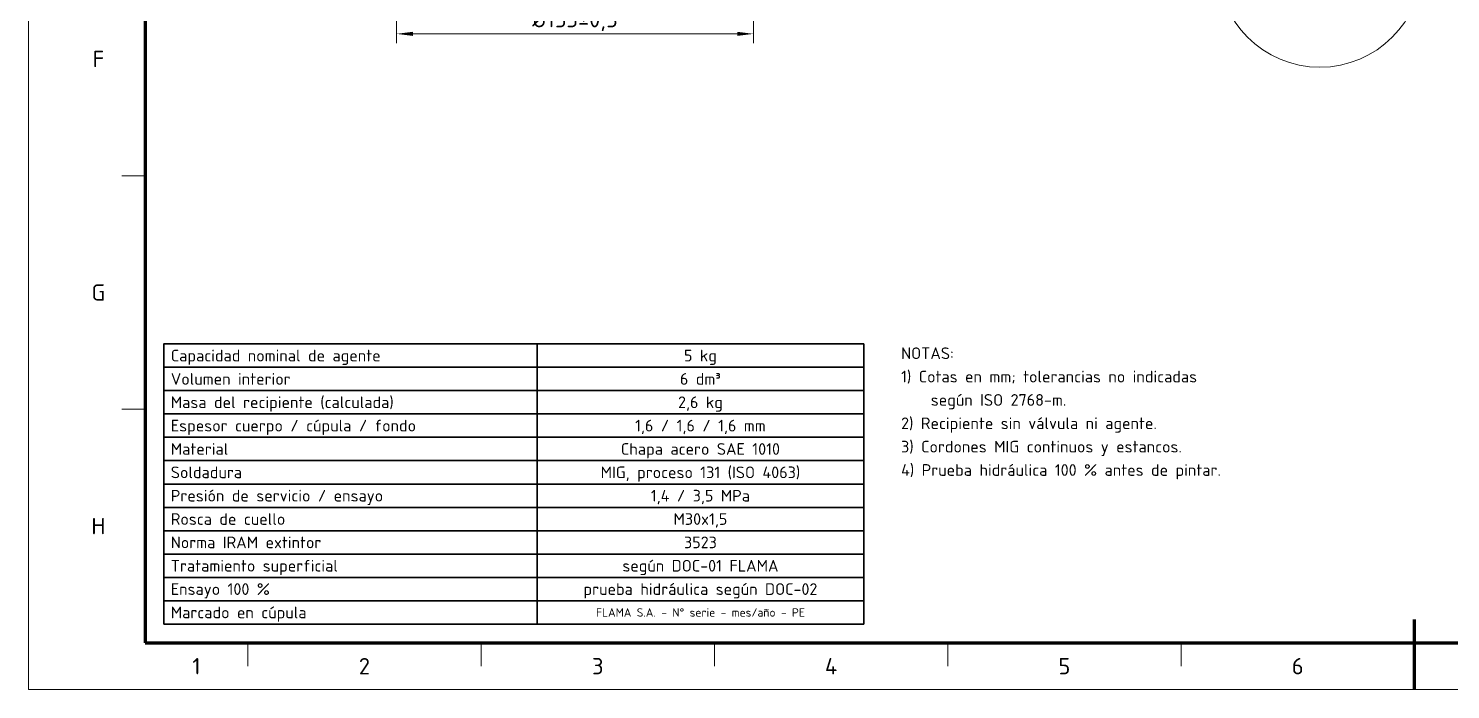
# Model space of a CAD drawing. Header units: millimetres. Extents: x 0 to 594, y 0 to 420.
# Drawn here: x 0 to 304.7, y 0 to 141.5 of the extents above; entities that cross this region are included whole.
import ezdxf
from ezdxf.enums import TextEntityAlignment as Align

# ---------------------------------------------------------------- set-up
doc = ezdxf.new("R2010")
doc.units = ezdxf.units.MM
for name, color, linetype, lineweight in [('04-COTA', 3, 'CONTINUOUS', 18), ('06-TEXTO', 7, 'CONTINUOUS', 25), ('07-RECUADRO', 7, 'CONTINUOUS', 70), ('08-FINA', 5, 'CONTINUOUS', 18), ('10-ROTULO', 7, 'CONTINUOUS', 35)]:
    doc.layers.add(name, color=color, linetype=linetype, lineweight=lineweight)
doc.styles.add('ISO3098', font='isocpeur.ttf')
doc.dimstyles.new('FLAMA-IRAM', dxfattribs={"dimtxt": 3.5, "dimasz": 3.5, "dimexe": 2, "dimexo": 1.5, "dimgap": 1, "dimtad": 1, "dimdec": 1, "dimtxsty": 'ISO3098', "dimblk": 'IRAM_FLECHA', "dimblk1": 'IRAM_FLECHA', "dimblk2": 'IRAM_FLECHA', "dimcen": 2.5, "dimclrd": 3, "dimclre": 3, "dimclrt": 3, "dimazin": 3, "dimtfac": 1, "dimtmove": 0, "dimatfit": 3, "dimlwd": 18, "dimlwe": 18})

# ---------------------------------------------------------------- blocks, each defined once
blk = doc.blocks.new('IRAM_FLECHA')
blk.add_solid([(0, 0), (-1, 0.125), (-1, -0.125)])

msp = doc.modelspace()

# ---------------------------------------------------------------- linework, layer by layer
at = {"layer": '07-RECUADRO'}
msp.add_line((297, 0), (297, 15), dxfattribs=at)
msp.add_lwpolyline([(25, 10), (584, 10), (584, 410), (25, 410)], close=True, dxfattribs=at)
at = {"layer": '08-FINA'}
for p, q in [((25, 110), (20, 110)), ((25, 60), (20, 60)), ((47, 10), (47, 5)), ((97, 10), (97, 5)), ((147, 10), (147, 5)), ((197, 10), (197, 5)), ((247, 10), (247, 5))]:
    msp.add_line(p, q, dxfattribs=at)
msp.add_lwpolyline([(0, 0), (594, 0), (594, 420), (0, 420)], close=True, dxfattribs=at)
msp.add_circle((276.75, 155.15), 21.917, dxfattribs=at)
at = {"layer": '10-ROTULO'}
for points in [[(29, 69), (109, 69), (109, 74), (29, 74)], [(109, 69), (179, 69), (179, 74), (109, 74)], [(29, 64), (109, 64), (109, 69), (29, 69)], [(109, 64), (179, 64), (179, 69), (109, 69)], [(29, 59), (109, 59), (109, 64), (29, 64)], [(109, 59), (179, 59), (179, 64), (109, 64)], [(29, 54), (109, 54), (109, 59), (29, 59)], [(109, 54), (179, 54), (179, 59), (109, 59)], [(29, 49), (109, 49), (109, 54), (29, 54)], [(109, 49), (179, 49), (179, 54), (109, 54)], [(29, 44), (109, 44), (109, 49), (29, 49)], [(109, 44), (179, 44), (179, 49), (109, 49)], [(29, 39), (109, 39), (109, 44), (29, 44)], [(109, 39), (179, 39), (179, 44), (109, 44)], [(29, 34), (109, 34), (109, 39), (29, 39)], [(109, 34), (179, 34), (179, 39), (109, 39)], [(29, 29), (109, 29), (109, 34), (29, 34)], [(109, 29), (179, 29), (179, 34), (109, 34)], [(29, 24), (109, 24), (109, 29), (29, 29)], [(109, 24), (179, 24), (179, 29), (109, 29)], [(29, 19), (109, 19), (109, 24), (29, 24)], [(109, 19), (179, 19), (179, 24), (109, 24)], [(29, 14), (109, 14), (109, 19), (29, 19)], [(109, 14), (179, 14), (179, 19), (109, 19)]]:
    msp.add_lwpolyline(points, close=True, dxfattribs=at)

# ---------------------------------------------------------------- texts
at = {"layer": '06-TEXTO', "style": 'ISO3098'}
for s, height, p in [('F', 3.5, (15, 135)), ('G', 3.5, (15, 85)), ('5 kg', 2.5, (144, 71.5)), ('6 dm³', 2.5, (144, 66.5)), ('2,6 kg', 2.5, (144, 61.5)), ('1,6 / 1,6 / 1,6 mm', 2.5, (144, 56.5)), ('Chapa acero SAE 1010', 2.5, (144, 51.5)), ('MIG, proceso 131 (ISO 4063)', 2.5, (144, 46.5)), ('1,4 / 3,5 MPa', 2.5, (144, 41.5)), ('H', 3.5, (15, 35)), ('M30x1,5', 2.5, (144, 36.5)), ('3523', 2.5, (144, 31.5)), ('según DOC-01 FLAMA', 2.5, (144, 26.5)), ('prueba hidráulica según DOC-02', 2.5, (144, 21.5)), ('FLAMA S.A. - N° serie - mes/año - PE', 1.8, (144, 16.5)), ('1', 3.5, (36, 5)), ('2', 3.5, (72, 5)), ('3', 3.5, (122, 5)), ('4', 3.5, (172, 5)), ('5', 3.5, (222, 5)), ('6', 3.5, (272, 5))]:
    msp.add_text(s, height=height, dxfattribs=at).set_placement(p, align=Align.MIDDLE_CENTER)
for s, p in [('NOTAS:', (187, 70)), ('1) Cotas en mm; tolerancias no indicadas', (187, 65)), ('    según ISO 2768-m.', (187, 60)), ('2) Recipiente sin válvula ni agente.', (187, 55)), ('3) Cordones MIG continuos y estancos.', (187, 50)), ('4) Prueba hidráulica 100 % antes de pintar.', (187, 45))]:
    msp.add_text(s, height=2.5, dxfattribs=at).set_placement(p, align=Align.BOTTOM_LEFT)
for s, p in [('Capacidad nominal de agente', (30.5, 71.5)), ('Volumen interior', (30.5, 66.5)), ('Masa del recipiente (calculada)', (30.5, 61.5)), ('Espesor cuerpo / cúpula / fondo', (30.5, 56.5)), ('Material', (30.5, 51.5)), ('Soldadura', (30.5, 46.5)), ('Presión de servicio / ensayo', (30.5, 41.5)), ('Rosca de cuello', (30.5, 36.5)), ('Norma IRAM extintor', (30.5, 31.5)), ('Tratamiento superficial', (30.5, 26.5)), ('Ensayo 100 %', (30.5, 21.5)), ('Marcado en cúpula', (30.5, 16.5))]:
    msp.add_text(s, height=2.5, dxfattribs=at).set_placement(p, align=Align.MIDDLE_LEFT)

# ---------------------------------------------------------------- dimensions: what is measured, and where the dimension line sits
at = {"layer": '04-COTA'}
msp.add_linear_dim(base=(78.875, 140.375), p1=(78.875, 148.375), p2=(155.375, 148.375), text='%%c<>±0,5', dimstyle='FLAMA-IRAM', override={"dimlfac": 2}, dxfattribs=at).render()

doc.saveas('drawing.dxf')
